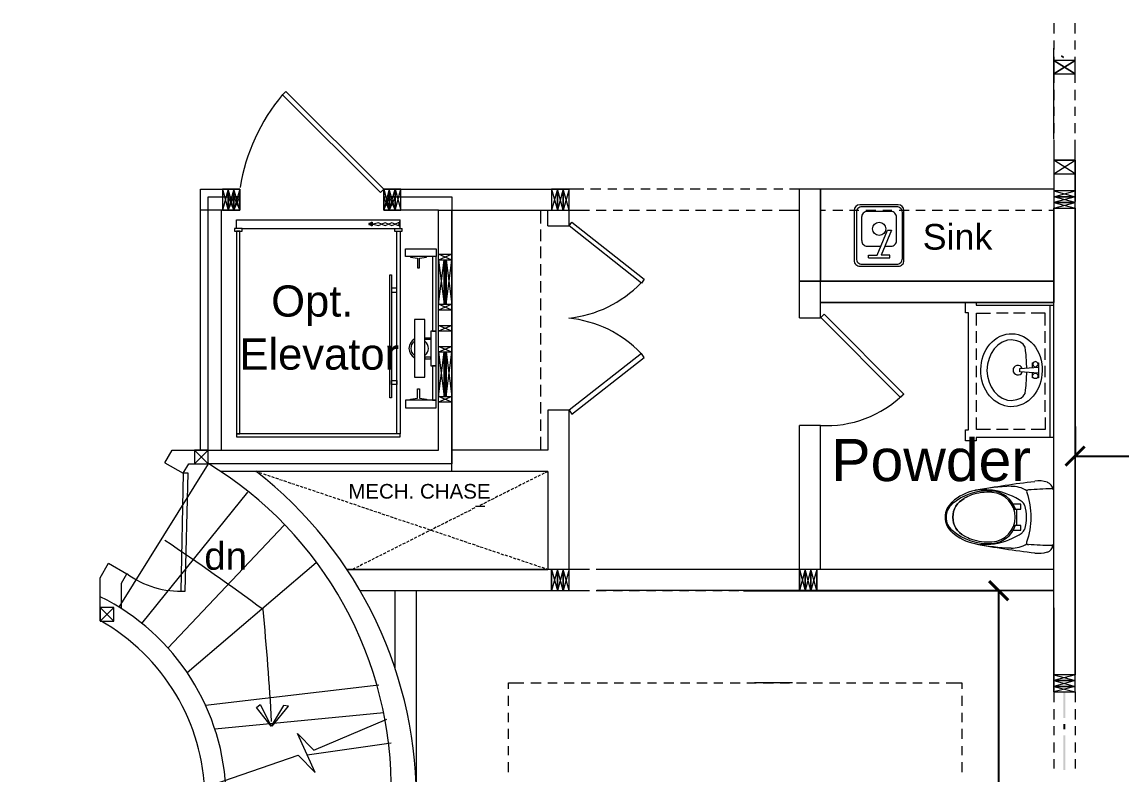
# Model space of a CAD drawing. Header units: inches. Extents: x 38 to 8673, y 1 to 7200.
# Drawn here: x 4732.7 to 5018.9, y 3630 to 3825.8 of the extents above; entities that cross this region are included whole.
import ezdxf

# ---------------------------------------------------------------- set-up
doc = ezdxf.new("R2010")
doc.units = ezdxf.units.IN
doc.header["$MEASUREMENT"] = 0
doc.layers.add('PDF_Layer 2', color=7, linetype='Continuous', true_color=0x221f1f)
doc.styles.add('PDF Arial', font='arial.ttf')
doc.styles.get("Standard").update_dxf_attribs({"font": 'arial.ttf'})
doc.dimstyles.get("Standard").update_dxf_attribs({"dimtxt": 6, "dimasz": 5, "dimexe": 0.18, "dimexo": 0.0625, "dimgap": 0.09, "dimtad": 0, "dimtih": 1, "dimtoh": 1, "dimdec": 0, "dimzin": 0, "dimdsep": 46, "dimlunit": 4, "dimtxsty": 'Standard', "dimblk": 'ARCHTICK', "dimcen": 0.09, "dimclrd": 3, "dimclre": 3, "dimclrt": 1, "dimadec": 0, "dimazin": 0, "dimtfac": 1, "dimtdec": 0, "dimtofl": 0, "dimtmove": 0, "dimatfit": 3, "dimfxl": 100, "dimtolj": 1, "dimtzin": 0, "dimarcsym": 0})

# ---------------------------------------------------------------- blocks, each defined once
blk = doc.blocks.new('_ArchTick')
at = {"color": 0, "linetype": 'ByBlock', "const_width": 0.15}
blk.add_lwpolyline([(-0.5, -0.5), (0.5, 0.5)], dxfattribs=at)
blk = doc.blocks.new('*D91')
at = {"layer": 'Defpoints', "color": 0, "transparency": 16777216}
for p in [(5006.93, 3720.58), (5251.45, 3720.58), (5251.45, 3712.79)]:
    blk.add_point(p, dxfattribs=at)
at = {"layer": 'PDF_Layer 2', "color": 3, "lineweight": -2, "transparency": 16777216}
for p, q in [((5006.93, 3720.52), (5006.93, 3712.61)), ((5251.45, 3720.52), (5251.45, 3712.61)), ((5006.93, 3712.79), (5118.74, 3712.79)), ((5251.45, 3712.79), (5139.63, 3712.79))]:
    blk.add_line(p, q, dxfattribs=at)
at = {"layer": 'PDF_Layer 2', "color": 3, "lineweight": -2, "transparency": 16777216, "xscale": 5, "yscale": 5, "zscale": 5, "rotation": 180}
blk.add_blockref('_ArchTick', (5006.93, 3712.79), dxfattribs=at)
at = {"layer": 'PDF_Layer 2', "color": 3, "lineweight": -2, "transparency": 16777216, "xscale": 5, "yscale": 5, "zscale": 5}
blk.add_blockref('_ArchTick', (5251.45, 3712.79), dxfattribs=at)
at = {"layer": 'PDF_Layer 2', "color": 1, "transparency": 16777216, "insert": (5129.19, 3712.79), "char_height": 6, "attachment_point": 5}
blk.add_mtext('\\A1;20\'-5"', dxfattribs=at)
blk = doc.blocks.new('*D92')
at = {"layer": 'Defpoints', "color": 0, "transparency": 16777216}
for p in [(4920.57, 3677.74), (4987.01, 3677.74), (4920.57, 3464.78)]:
    blk.add_point(p, dxfattribs=at)
at = {"layer": 'PDF_Layer 2', "color": 3, "lineweight": -2, "transparency": 16777216}
for p, q in [((4920.63, 3677.74), (4987.19, 3677.74)), ((4987.01, 3677.74), (4987.01, 3574.41)), ((4987.01, 3464.78), (4987.01, 3568.11)), ((4920.63, 3464.78), (4987.19, 3464.78))]:
    blk.add_line(p, q, dxfattribs=at)
at = {"layer": 'PDF_Layer 2', "color": 3, "lineweight": -2, "transparency": 16777216, "xscale": 5, "yscale": 5, "zscale": 5}
for p, rotation in [((4987.01, 3677.74), 90), ((4987.01, 3464.78), 270)]:
    blk.add_blockref('_ArchTick', p, dxfattribs=dict(at, rotation=rotation))
at = {"layer": 'PDF_Layer 2', "color": 1, "transparency": 16777216, "insert": (4987.01, 3571.26), "char_height": 6, "attachment_point": 5}
blk.add_mtext('\\A1;17\'-9"', dxfattribs=at)
blk = doc.blocks.new('*D80')
at = {"layer": 'Defpoints', "color": 0, "transparency": 16777216}
for p in [(4442.85, 4179.34), (5361.42, 4179.34), (4831.09, 3315.26)]:
    blk.add_point(p, dxfattribs=at)
at = {"layer": 'PDF_Layer 2', "color": 3, "lineweight": -2, "transparency": 16777216}
for p, q in [((4442.91, 4179.34), (5361.6, 4179.34)), ((5361.42, 4179.34), (5361.42, 3750.4)), ((5361.42, 3315.26), (5361.42, 3744.2)), ((4831.15, 3315.26), (5361.6, 3315.26))]:
    blk.add_line(p, q, dxfattribs=at)
at = {"layer": 'PDF_Layer 2', "color": 3, "lineweight": -2, "transparency": 16777216, "xscale": 5, "yscale": 5, "zscale": 5}
for p, rotation in [((5361.42, 4179.34), 90), ((5361.42, 3315.26), 270)]:
    blk.add_blockref('_ArchTick', p, dxfattribs=dict(at, rotation=rotation))
at = {"layer": 'PDF_Layer 2', "color": 1, "transparency": 16777216, "insert": (5361.42, 3747.3), "char_height": 6, "attachment_point": 5}
blk.add_mtext("\\A1;72'", dxfattribs=at)

msp = doc.modelspace()

# ---------------------------------------------------------------- linework, layer by layer
at = {"layer": 'PDF_Layer 2', "color": 18, "lineweight": 0, "true_color": 0x000000}
for points in [[(5001.41, 3825.5), (5001.41, 3822.86)], [(5006.93, 3822.86), (5006.93, 3825.5)], [(5001.41, 3821.02), (5001.41, 3818.62)], [(5006.93, 3818.62), (5006.93, 3821.02)], [(5001.41, 3795.26), (5001.41, 3819.02)], [(5001.41, 3816.78), (5001.41, 3814.14)], [(5006.93, 3814.14), (5006.93, 3816.78)], [(5001.41, 3812.38), (5001.41, 3809.98)], [(5006.93, 3809.98), (5006.93, 3812.38)], [(4826.93, 3782.3), (4826.05, 3781.42), (4800.53, 3806.86), (4801.41, 3807.74), (4826.93, 3782.3), (4828.37, 3776.78), (4826.93, 3780.3), (4826.93, 3782.3), (4875.17, 3782.3)], [(5001.41, 3808.14), (5001.41, 3805.5)], [(5006.93, 3805.5), (5006.93, 3808.14)], [(5001.41, 3803.74), (5001.41, 3801.34)], [(5006.93, 3801.34), (5006.93, 3803.74)], [(5001.41, 3799.5), (5001.41, 3796.86)], [(5006.93, 3796.86), (5006.93, 3799.5)], [(5001.41, 3795.1), (5001.41, 3789.82)], [(5006.93, 3789.82), (5006.93, 3795.1)], [(5001.41, 3790.78), (5001.41, 3752.78), (4940.61, 3752.78)], [(5001.41, 3651.34), (5006.93, 3651.34), (5006.93, 3789.82), (5006.93, 3779.1)], [(5001.41, 3789.82), (5006.93, 3789.82)], [(5006.93, 3786.3), (5001.41, 3789.82)], [(5001.41, 3786.3), (5006.93, 3789.82)], [(5006.93, 3683.74), (5006.93, 3784.78)], [(4826.93, 3780.3), (4844.61, 3780.3), (4844.61, 3710.78), (4781.17, 3710.78), (4757.97, 3673.42)], [(4769.89, 3711.02), (4774.69, 3708.3), (4776.13, 3710.78), (4781.17, 3710.78), (4781.17, 3780.3), (4789.41, 3780.3)], [(4779.17, 3714.3), (4779.17, 3782.3), (4789.41, 3782.3), (4789.41, 3776.78), (4784.61, 3776.78), (4784.61, 3714.3), (4841.17, 3714.3), (4841.17, 3776.78), (4826.93, 3776.78)], [(4784.93, 3782.3), (4786.37, 3776.78), (4787.89, 3780.3), (4787.89, 3776.78), (4786.37, 3776.78), (4786.37, 3780.3), (4787.89, 3780.3), (4789.41, 3776.78)], [(4786.37, 3780.3), (4787.89, 3776.78), (4786.37, 3782.3), (4784.93, 3776.78)], [(4789.41, 3776.78), (4787.89, 3782.3), (4786.37, 3776.78)], [(4789.41, 3782.3), (4787.89, 3776.78)], [(4826.93, 3776.78), (4828.37, 3780.3), (4828.37, 3776.78), (4826.93, 3776.78), (4826.93, 3780.3), (4828.37, 3780.3), (4829.89, 3776.78), (4831.41, 3782.3)], [(4829.89, 3776.78), (4828.37, 3782.3), (4826.93, 3776.78)], [(4829.89, 3780.3), (4828.37, 3780.3), (4828.37, 3776.78), (4829.89, 3776.78), (4829.89, 3780.3), (4828.37, 3776.78), (4829.89, 3782.3), (4831.41, 3776.78)], [(4869.65, 3772.7), (4875.17, 3772.7), (4875.17, 3782.3), (4873.65, 3776.78)], [(4870.61, 3782.3), (4872.13, 3776.78)], [(4873.65, 3776.78), (4872.13, 3782.3), (4870.61, 3776.78)], [(4875.17, 3776.78), (4873.65, 3782.3), (4872.13, 3776.78)], [(4879.01, 3782.3), (4875.17, 3782.3)], [(4883.41, 3782.3), (4880.77, 3782.3)], [(4887.65, 3782.3), (4885.25, 3782.3)], [(4892.05, 3782.3), (4889.41, 3782.3)], [(4896.29, 3782.3), (4893.89, 3782.3)], [(4900.69, 3782.3), (4898.05, 3782.3)], [(4904.93, 3782.3), (4902.53, 3782.3)], [(4909.33, 3782.3), (4906.69, 3782.3)], [(4913.57, 3782.3), (4911.17, 3782.3)], [(4917.97, 3782.3), (4915.33, 3782.3)], [(4922.21, 3782.3), (4919.81, 3782.3)], [(4926.61, 3782.3), (4923.97, 3782.3)], [(4930.85, 3782.3), (4928.45, 3782.3)], [(4935.25, 3782.3), (4932.61, 3782.3)], [(4935.17, 3748.78), (4935.17, 3782.3)], [(4935.17, 3748.78), (4940.61, 3748.78), (4940.61, 3782.3), (4940.61, 3758.3)], [(5001.41, 3782.3), (4935.17, 3782.3)], [(4939.49, 3782.3), (4937.09, 3782.3)], [(4943.89, 3782.3), (4941.25, 3782.3)], [(4948.13, 3782.3), (4945.73, 3782.3)], [(4952.53, 3782.3), (4949.89, 3782.3)], [(4956.77, 3782.3), (4954.37, 3782.3)], [(4961.17, 3782.3), (4958.53, 3782.3)], [(4965.41, 3782.3), (4963.01, 3782.3)], [(4969.81, 3782.3), (4967.17, 3782.3)], [(4974.05, 3782.3), (4971.65, 3782.3)], [(4978.45, 3782.3), (4975.81, 3782.3)], [(4982.69, 3782.3), (4980.29, 3782.3)], [(4987.09, 3782.3), (4984.45, 3782.3)], [(4991.33, 3782.3), (4988.93, 3782.3)], [(4995.73, 3782.3), (4993.09, 3782.3)], [(5001.41, 3782.3), (4997.57, 3782.3)], [(5001.41, 3777.34), (5006.93, 3778.78), (5001.41, 3780.3), (5006.93, 3781.82)], [(5001.41, 3781.82), (5006.93, 3780.3)], [(5006.93, 3780.3), (5001.41, 3778.78), (5006.93, 3777.34)], [(4960.89, 3778.22), (4950.89, 3778.22)], [(4960.49, 3777.7), (4951.45, 3777.7)], [(4789.41, 3776.78), (4779.17, 3776.78)], [(4841.17, 3714.3), (4841.17, 3776.78), (4875.17, 3776.78)], [(4844.61, 3708.78), (4844.61, 3776.78)], [(4844.61, 3714.3), (4844.61, 3775.26)], [(4867.81, 3773.34), (4867.81, 3776.78)], [(4869.65, 3772.7), (4869.65, 3776.78)], [(4875.17, 3776.78), (4880.45, 3776.78)], [(4882.21, 3776.78), (4884.85, 3776.78)], [(4886.69, 3776.78), (4889.09, 3776.78)], [(4890.85, 3776.78), (4893.49, 3776.78)], [(4895.33, 3776.78), (4897.73, 3776.78)], [(4899.49, 3776.78), (4902.13, 3776.78)], [(4903.97, 3776.78), (4906.37, 3776.78)], [(4908.13, 3776.78), (4910.77, 3776.78)], [(4912.61, 3776.78), (4915.01, 3776.78)], [(4916.77, 3776.78), (4919.41, 3776.78)], [(4921.25, 3776.78), (4923.65, 3776.78)], [(4925.41, 3776.78), (4928.05, 3776.78)], [(4929.89, 3776.78), (4935.17, 3776.78)], [(4940.61, 3776.78), (4941.97, 3776.78)], [(4943.81, 3776.78), (4946.45, 3776.78)], [(4948.21, 3776.78), (4950.61, 3776.78)], [(4949.41, 3776.7), (4949.41, 3763.66)], [(4949.97, 3776.22), (4949.97, 3764.22)], [(4951.33, 3774.98), (4951.33, 3768.9)], [(4952.45, 3776.78), (4955.09, 3776.78)], [(4958.97, 3776.46), (4952.81, 3776.46)], [(4956.85, 3776.78), (4959.25, 3776.78)], [(4960.45, 3768.9), (4960.45, 3774.98)], [(4961.09, 3776.78), (4963.73, 3776.78)], [(4961.97, 3764.22), (4961.97, 3776.22)], [(4962.37, 3763.7), (4962.37, 3776.74)], [(4965.49, 3776.78), (4967.89, 3776.78)], [(4969.73, 3776.78), (4972.37, 3776.78)], [(4974.13, 3776.78), (4976.53, 3776.78)], [(4978.37, 3776.78), (4981.01, 3776.78)], [(4982.77, 3776.78), (4985.17, 3776.78)], [(4987.01, 3776.78), (4989.65, 3776.78)], [(4991.41, 3776.78), (4993.81, 3776.78)], [(4995.65, 3776.78), (4998.29, 3776.78)], [(5000.05, 3776.78), (5001.41, 3776.78)], [(4788.61, 3772.06), (4788.61, 3774.3), (4831.17, 3774.3)], [(4790.05, 3772.06), (4829.73, 3772.06), (4831.73, 3772.06)], [(4823.89, 3773.1), (4824.13, 3773.18), (4825.57, 3772.86), (4826.37, 3773.18), (4827.25, 3772.86), (4828.13, 3773.18), (4829.01, 3772.86), (4829.89, 3773.18), (4830.69, 3772.86), (4830.93, 3773.1), (4830.93, 3773.34), (4830.69, 3773.5), (4829.89, 3773.18), (4829.01, 3773.5), (4828.13, 3773.18), (4827.25, 3773.5), (4826.37, 3773.18), (4825.57, 3773.5), (4824.13, 3773.18), (4823.89, 3773.26)], [(4829.73, 3772.06), (4829.73, 3771.34), (4831.73, 3771.34), (4831.73, 3772.06)], [(4831.17, 3772.06), (4831.17, 3774.3)], [(4867.81, 3768.78), (4867.81, 3771.82)], [(4953.17, 3764.38), (4953.17, 3765.1), (4955.41, 3765.1), (4958.05, 3771.58)], [(4959.09, 3771.58), (4956.45, 3765.1)], [(4958.05, 3771.58), (4959.09, 3771.58)], [(4867.81, 3764.3), (4867.81, 3767.34)], [(4952.85, 3767.42), (4956.37, 3767.42)], [(4957.33, 3767.42), (4959.01, 3767.42)], [(4844.61, 3763.82), (4841.17, 3763.82), (4841.17, 3765.34), (4844.61, 3765.34), (4844.61, 3763.82), (4841.17, 3765.34)], [(4844.61, 3765.34), (4841.17, 3763.82)], [(4841.17, 3752.3), (4842.61, 3763.82), (4841.17, 3763.82), (4841.17, 3752.3), (4842.61, 3752.3), (4842.61, 3763.82)], [(4841.17, 3763.82), (4842.61, 3752.3)], [(4842.85, 3763.82), (4842.85, 3752.3)], [(4843.01, 3763.82), (4843.01, 3752.3)], [(4843.17, 3752.3), (4844.61, 3763.82), (4843.17, 3763.82), (4843.17, 3752.3), (4844.61, 3752.3), (4844.61, 3763.82)], [(4843.17, 3763.82), (4844.61, 3752.3)], [(4953.17, 3764.38), (4958.69, 3764.38)], [(4958.69, 3764.38), (4958.69, 3765.1), (4956.45, 3765.1)], [(4867.81, 3759.82), (4867.81, 3762.78)], [(4950.89, 3762.22), (4960.89, 3762.22)], [(4951.45, 3762.74), (4960.49, 3762.74)], [(4867.81, 3755.34), (4867.81, 3758.3)], [(4844.61, 3750.78), (4841.17, 3750.78), (4841.17, 3752.3), (4844.61, 3752.3), (4844.61, 3750.78), (4841.17, 3752.3)], [(4844.61, 3752.3), (4841.17, 3750.78)], [(4867.81, 3750.78), (4867.81, 3753.82)], [(4940.61, 3752.78), (5001.41, 3752.78)], [(4978.37, 3752.78), (4981.17, 3752.78)], [(4979.17, 3719.58), (4979.17, 3750.06), (4978.37, 3750.06), (4978.37, 3752.78)], [(4981.17, 3752.78), (4981.17, 3752.06), (5001.41, 3752.06)], [(5000.37, 3752.06), (5000.37, 3717.58)], [(5001.41, 3677.74), (5001.41, 3752.78)], [(5006.93, 3720.22), (5006.93, 3753.02)], [(4867.81, 3746.3), (4867.81, 3749.34)], [(4981.25, 3746.78), (4981.25, 3749.98), (4984.93, 3749.98)], [(4989.49, 3749.98), (4986.45, 3749.98)], [(4993.97, 3749.98), (4990.93, 3749.98)], [(4999.17, 3746.78), (4999.17, 3749.98), (4995.49, 3749.98)], [(4844.61, 3745.34), (4841.17, 3745.34), (4841.17, 3746.78), (4844.61, 3746.78), (4844.61, 3745.34), (4841.17, 3746.78)], [(4844.61, 3746.78), (4841.17, 3745.34)], [(4867.81, 3741.82), (4867.81, 3744.78)], [(4981.25, 3742.3), (4981.25, 3745.34)], [(4994.05, 3740.3), (4993.89, 3741.18), (4993.41, 3741.9), (4992.77, 3742.38), (4992.77, 3742.46), (4991.73, 3742.78), (4990.37, 3743.02), (4989.33, 3742.94), (4987.97, 3742.46), (4986.85, 3741.66), (4985.89, 3740.7), (4985.09, 3739.5), (4984.53, 3738.22), (4984.13, 3736.7), (4983.97, 3735.1), (4984.13, 3733.58), (4984.53, 3732.06), (4985.09, 3730.78), (4985.89, 3729.58), (4986.85, 3728.62), (4987.97, 3727.82), (4989.33, 3727.34), (4990.37, 3727.26), (4991.73, 3727.5), (4992.77, 3727.82), (4993.41, 3728.38), (4993.89, 3729.1), (4994.05, 3729.9)], [(4999.17, 3742.3), (4999.17, 3745.34)], [(4844.61, 3739.82), (4841.17, 3739.82), (4841.17, 3741.34), (4844.61, 3741.34), (4844.61, 3739.82), (4841.17, 3741.34)], [(4844.61, 3741.34), (4841.17, 3739.82)], [(4867.81, 3737.34), (4867.81, 3740.3)], [(4981.25, 3737.82), (4981.25, 3740.78)], [(4994.37, 3735.74), (4994.29, 3737.1), (4994.21, 3739.1), (4994.05, 3740.3)], [(4999.17, 3737.82), (4999.17, 3740.78)], [(4841.17, 3728.3), (4842.61, 3739.82), (4841.17, 3739.82), (4841.17, 3728.3), (4842.61, 3728.3), (4842.61, 3739.82)], [(4841.17, 3739.82), (4842.61, 3728.3)], [(4842.85, 3739.82), (4842.85, 3728.3)], [(4843.01, 3739.82), (4843.01, 3728.3)], [(4843.17, 3728.3), (4844.61, 3739.82), (4843.17, 3739.82), (4843.17, 3728.3), (4844.61, 3728.3), (4844.61, 3739.82)], [(4843.17, 3739.82), (4844.61, 3728.3)], [(4867.81, 3732.78), (4867.81, 3735.82)], [(4981.25, 3733.34), (4981.25, 3736.3)], [(4994.05, 3729.9), (4994.21, 3731.18), (4994.29, 3733.1), (4994.37, 3734.54)], [(4994.37, 3734.46), (4994.37, 3734.62)], [(4995.81, 3735.82), (4995.81, 3737.1), (4996.05, 3737.1)], [(4995.81, 3733.18), (4995.81, 3734.46)], [(4997.17, 3737.1), (4997.41, 3737.1)], [(4997.41, 3737.1), (4997.41, 3733.18), (4997.17, 3733.18)], [(4999.17, 3733.34), (4999.17, 3736.3)], [(4981.25, 3728.78), (4981.25, 3731.82)], [(4996.05, 3733.18), (4995.81, 3733.18)], [(4999.17, 3728.78), (4999.17, 3731.82)], [(4867.81, 3728.3), (4867.81, 3731.34)], [(4844.61, 3726.78), (4841.17, 3726.78), (4841.17, 3728.3), (4844.61, 3728.3), (4844.61, 3726.78), (4841.17, 3728.3)], [(4844.61, 3728.3), (4841.17, 3726.78)], [(4867.81, 3723.82), (4867.81, 3726.78)], [(4981.25, 3724.3), (4981.25, 3727.34)], [(4999.17, 3724.3), (4999.17, 3727.34)], [(4869.65, 3724.7), (4869.65, 3714.3), (4844.61, 3714.3)], [(4875.17, 3710.62), (4875.17, 3724.7), (4869.65, 3724.7)], [(4867.81, 3719.34), (4867.81, 3722.3)], [(5001.41, 3677.74), (4935.17, 3677.74), (4935.17, 3720.78)], [(5001.41, 3683.26), (4940.61, 3683.26), (4940.61, 3720.78), (4935.17, 3720.78)], [(4984.93, 3719.66), (4981.25, 3719.66), (4981.25, 3722.78)], [(4999.17, 3722.78), (4999.17, 3719.66), (4995.49, 3719.66)], [(4867.81, 3714.3), (4867.81, 3717.82)], [(4978.37, 3716.78), (4978.37, 3719.58)], [(4978.37, 3719.58), (4979.17, 3719.58)], [(5001.41, 3717.58), (4981.17, 3717.58), (4981.17, 3716.78)], [(4989.49, 3719.66), (4986.45, 3719.66)], [(4993.97, 3719.66), (4990.93, 3719.66)], [(4981.17, 3716.78), (4978.37, 3716.78)], [(4769.89, 3711.02), (4771.81, 3714.3)], [(4771.81, 3714.3), (4784.61, 3714.3)], [(4781.17, 3710.78), (4777.65, 3714.3)], [(4777.65, 3710.78), (4781.17, 3714.3)], [(4869.65, 3708.78), (4784.29, 3708.78)], [(4793.65, 3708.78), (4794.13, 3708.62)], [(4820.69, 3677.74), (4875.17, 3677.74), (4875.17, 3710.62)], [(4869.01, 3708.54), (4869.65, 3708.78), (4869.65, 3683.26), (4869.17, 3683.42)], [(4794.45, 3708.54), (4795.17, 3708.3)], [(4795.57, 3708.14), (4796.29, 3707.9)], [(4796.61, 3707.82), (4797.33, 3707.58)], [(4797.65, 3707.42), (4798.37, 3707.18)], [(4798.77, 3707.1), (4799.49, 3706.86)], [(4799.81, 3706.7), (4800.53, 3706.46)], [(4800.85, 3706.38), (4801.57, 3706.14)], [(4801.97, 3705.98), (4802.69, 3705.74)], [(4863.65, 3705.82), (4863.01, 3705.5)], [(4864.69, 3706.3), (4863.97, 3705.98)], [(4865.65, 3706.78), (4865.01, 3706.46)], [(4866.69, 3707.34), (4866.05, 3707.02)], [(4867.65, 3707.82), (4867.01, 3707.5)], [(4868.69, 3708.3), (4868.05, 3707.98)], [(4763.97, 3669.18), (4791.57, 3703.42)], [(4803.01, 3705.66), (4803.73, 3705.42)], [(4804.05, 3705.26), (4804.77, 3705.02)], [(4805.17, 3704.94), (4805.89, 3704.7)], [(4806.21, 3704.62), (4806.93, 3704.38)], [(4807.25, 3704.22), (4807.97, 3703.98)], [(4808.37, 3703.9), (4809.09, 3703.66)], [(4809.41, 3703.5), (4810.13, 3703.26)], [(4810.45, 3703.18), (4811.17, 3702.94)], [(4858.61, 3703.26), (4857.97, 3702.94)], [(4859.65, 3703.82), (4859.01, 3703.42)], [(4860.69, 3704.3), (4859.97, 3703.98)], [(4861.65, 3704.78), (4861.01, 3704.46)], [(4862.69, 3705.34), (4861.97, 3704.94)], [(5001.41, 3689.53), (5001.41, 3704.17)], [(4811.57, 3702.78), (4812.29, 3702.54)], [(4812.61, 3702.46), (4813.33, 3702.22)], [(4813.65, 3702.06), (4814.37, 3701.82)], [(4814.77, 3701.74), (4815.49, 3701.5)], [(4815.81, 3701.34), (4816.53, 3701.1)], [(4816.85, 3701.02), (4817.57, 3700.78)], [(4817.97, 3700.62), (4818.69, 3700.38)], [(4819.01, 3700.3), (4819.73, 3700.06)], [(4852.61, 3700.22), (4851.97, 3699.9)], [(4853.65, 3700.78), (4852.93, 3700.38)], [(4854.61, 3701.26), (4853.97, 3700.94)], [(4855.65, 3701.74), (4854.93, 3701.42)], [(4856.61, 3702.3), (4855.97, 3701.9)], [(4857.65, 3702.78), (4856.93, 3702.46)], [(4991.09, 3698.97), (4992.77, 3698.97), (4992.77, 3700.25), (4990.93, 3700.25)], [(4820.05, 3699.9), (4820.77, 3699.66)], [(4821.17, 3699.58), (4821.89, 3699.34)], [(4822.21, 3699.18), (4822.93, 3698.94)], [(4823.25, 3698.86), (4823.97, 3698.62)], [(4824.37, 3698.46), (4825.09, 3698.22)], [(4825.41, 3698.14), (4826.13, 3697.9)], [(4826.45, 3697.74), (4827.17, 3697.5)], [(4827.57, 3697.42), (4828.29, 3697.18)], [(4847.57, 3697.74), (4846.93, 3697.42)], [(4848.61, 3698.22), (4847.89, 3697.9)], [(4849.57, 3698.7), (4848.93, 3698.38)], [(4850.61, 3699.26), (4849.89, 3698.94)], [(4850.8, 3699.74), (4853.27, 3699.74)], [(4991.65, 3698.97), (4991.65, 3694.73)], [(4801.01, 3694.78), (4770.69, 3662.78)], [(4828.61, 3697.02), (4829.33, 3696.78)], [(4829.65, 3696.7), (4830.37, 3696.46)], [(4830.77, 3696.3), (4831.49, 3696.06)], [(4831.81, 3695.98), (4832.53, 3695.74)], [(4832.85, 3695.66), (4833.57, 3695.42)], [(4833.97, 3695.26), (4834.69, 3695.02)], [(4835.01, 3694.94), (4835.73, 3694.7)], [(4836.05, 3694.54), (4836.77, 3694.3)], [(4841.57, 3694.7), (4840.85, 3694.38)], [(4842.53, 3695.18), (4841.89, 3694.86)], [(4843.57, 3695.74), (4842.93, 3695.34)], [(4844.53, 3696.22), (4843.89, 3695.9)], [(4845.57, 3696.7), (4844.93, 3696.38)], [(4846.61, 3697.18), (4845.89, 3696.86)], [(4990.93, 3693.45), (4992.77, 3693.45), (4992.77, 3694.73), (4991.09, 3694.73)], [(4835.49, 3691.66), (4834.85, 3691.34)], [(4836.53, 3692.14), (4835.89, 3691.82)], [(4837.57, 3692.7), (4836.85, 3692.3)], [(4837.17, 3694.22), (4837.89, 3693.98)], [(4838.53, 3693.18), (4837.89, 3692.86)], [(4838.21, 3693.82), (4838.93, 3693.58)], [(4839.57, 3693.66), (4838.85, 3693.34)], [(4839.25, 3693.5), (4839.97, 3693.26)], [(4840.53, 3694.22), (4839.89, 3693.82)], [(4840.37, 3693.1), (4841.09, 3692.86)], [(4841.41, 3692.78), (4842.13, 3692.54)], [(4842.45, 3692.38), (4843.17, 3692.14)], [(4843.57, 3692.06), (4844.29, 3691.82)], [(4844.61, 3691.66), (4845.33, 3691.42)], [(4830.53, 3689.1), (4829.81, 3688.78)], [(4831.49, 3689.66), (4830.85, 3689.34)], [(4832.53, 3690.14), (4831.81, 3689.82)], [(4833.49, 3690.62), (4832.85, 3690.3)], [(4834.53, 3691.18), (4833.81, 3690.78)], [(4845.65, 3691.34), (4846.37, 3691.1)], [(4846.77, 3690.94), (4847.49, 3690.7)], [(4847.81, 3690.62), (4848.53, 3690.38)], [(4848.85, 3690.22), (4849.57, 3689.98)], [(4849.97, 3689.9), (4850.69, 3689.66)], [(4851.01, 3689.5), (4851.73, 3689.26)], [(4852.05, 3689.18), (4852.77, 3688.94)], [(4853.17, 3688.78), (4853.89, 3688.54)], [(4824.45, 3686.14), (4823.81, 3685.74)], [(4825.49, 3686.62), (4824.77, 3686.3)], [(4826.45, 3687.1), (4825.81, 3686.78)], [(4827.49, 3687.58), (4826.77, 3687.26)], [(4828.45, 3688.14), (4827.81, 3687.82)], [(4829.49, 3688.62), (4828.85, 3688.3)], [(4854.21, 3688.46), (4854.93, 3688.22)], [(4855.25, 3688.06), (4855.97, 3687.82)], [(4856.37, 3687.74), (4857.09, 3687.5)], [(4857.41, 3687.34), (4858.13, 3687.1)], [(4858.45, 3687.02), (4859.17, 3686.78)], [(4859.57, 3686.7), (4860.29, 3686.46)], [(4860.61, 3686.3), (4861.33, 3686.06)], [(4861.65, 3685.98), (4862.37, 3685.74)], [(4753.09, 3681.1), (4755.25, 3684.86), (4760.05, 3682.14)], [(4775.73, 3656.38), (4809.33, 3685.02)], [(4817.34, 3683.26), (4869.65, 3683.26)], [(4820.77, 3677.74), (4870.61, 3677.74), (4870.61, 3683.26), (4817.34, 3683.26)], [(4819.41, 3683.58), (4818.85, 3683.26)], [(4820.45, 3684.06), (4819.81, 3683.74)], [(4821.41, 3684.62), (4820.77, 3684.22)], [(4822.45, 3685.1), (4821.81, 3684.78)], [(4823.49, 3685.58), (4822.77, 3685.26)], [(4862.77, 3685.58), (4863.49, 3685.34)], [(4863.81, 3685.26), (4864.53, 3685.02)], [(4864.85, 3684.86), (4865.57, 3684.62)], [(4865.97, 3684.54), (4866.69, 3684.3)], [(4867.01, 3684.14), (4867.73, 3683.9)], [(4868.05, 3683.82), (4868.77, 3683.58)], [(4870.61, 3683.26), (4872.13, 3677.74)], [(4873.65, 3677.74), (4872.13, 3683.26), (4870.61, 3677.74)], [(4875.17, 3677.74), (4873.65, 3683.26), (4872.13, 3677.74)], [(4875.17, 3683.26), (4873.65, 3677.74)], [(4875.17, 3677.74), (4875.17, 3683.26)], [(4880.45, 3683.26), (4875.17, 3683.26)], [(4884.85, 3683.26), (4882.21, 3683.26)], [(4901.17, 3683.26), (4882.37, 3683.26)], [(4930.61, 3683.26), (4882.37, 3683.26)], [(4889.09, 3683.26), (4886.69, 3683.26)], [(4893.49, 3683.26), (4890.85, 3683.26)], [(4897.73, 3683.26), (4895.33, 3683.26)], [(4902.13, 3683.26), (4899.49, 3683.26)], [(4906.37, 3683.26), (4903.97, 3683.26)], [(4910.77, 3683.26), (4908.13, 3683.26)], [(4915.01, 3683.26), (4912.61, 3683.26)], [(4919.41, 3683.26), (4916.77, 3683.26)], [(4923.65, 3683.26), (4921.25, 3683.26)], [(4928.05, 3683.26), (4925.41, 3683.26)], [(4935.17, 3683.26), (4929.89, 3683.26)], [(4935.17, 3683.26), (4936.61, 3677.74)], [(4938.13, 3677.74), (4936.61, 3683.26), (4935.17, 3677.74)], [(4939.65, 3677.74), (4938.13, 3683.26), (4936.61, 3677.74)], [(4939.65, 3683.26), (4938.13, 3677.74)], [(4753.09, 3669.9), (4753.09, 3681.1)], [(4758.61, 3673.02), (4758.61, 3679.66), (4760.05, 3682.14)], [(4829.89, 3657.42), (4829.89, 3677.74)], [(4835.41, 3615.18), (4835.41, 3677.74)], [(4875.17, 3677.74), (4880.45, 3677.74)], [(4882.21, 3677.74), (4884.85, 3677.74)], [(4930.61, 3677.74), (4882.37, 3677.74)], [(4895.49, 3677.74), (4882.37, 3677.74)], [(4886.69, 3677.74), (4889.09, 3677.74)], [(4890.85, 3677.74), (4893.49, 3677.74)], [(4895.33, 3677.74), (4897.73, 3677.74)], [(4899.49, 3677.74), (4902.13, 3677.74)], [(4903.97, 3677.74), (4906.37, 3677.74)], [(4908.13, 3677.74), (4910.77, 3677.74)], [(4912.61, 3677.74), (4915.01, 3677.74)], [(4916.77, 3677.74), (4919.41, 3677.74)], [(4921.25, 3677.74), (4923.65, 3677.74)], [(4934.61, 3677.74), (4923.49, 3677.74)], [(4925.41, 3677.74), (4928.05, 3677.74)], [(4929.89, 3677.74), (4935.17, 3677.74)], [(5006.93, 3655.82), (5001.41, 3654.3), (5006.93, 3652.78), (5001.41, 3651.34), (5001.41, 3677.74)], [(4756.61, 3669.82), (4753.09, 3673.34)], [(4753.09, 3669.82), (4756.61, 3673.34)], [(5001.41, 3673.26), (5001.41, 3655.82), (5006.93, 3654.3)], [(4825.64, 3653.11), (4780.54, 3647.84)], [(4859.41, 3652.14), (4859.41, 3653.74), (4863.41, 3653.74)], [(4865.25, 3653.74), (4867.89, 3653.74)], [(4869.65, 3653.74), (4872.05, 3653.74)], [(4873.89, 3653.74), (4876.53, 3653.74)], [(4878.29, 3653.74), (4880.69, 3653.74)], [(4882.53, 3653.74), (4885.17, 3653.74)], [(4886.93, 3653.74), (4889.33, 3653.74)], [(4891.17, 3653.74), (4893.81, 3653.74)], [(4895.57, 3653.74), (4897.97, 3653.74)], [(4899.81, 3653.74), (4902.45, 3653.74)], [(4904.21, 3653.74), (4906.61, 3653.74)], [(4908.45, 3653.74), (4911.09, 3653.74)], [(4912.85, 3653.74), (4915.25, 3653.74)], [(4917.09, 3653.74), (4919.73, 3653.74)], [(4921.49, 3653.74), (4923.89, 3653.74)], [(4933.33, 3653.74), (4923.49, 3653.74)], [(4925.73, 3653.74), (4928.37, 3653.74)], [(4930.13, 3653.74), (4932.53, 3653.74)], [(4934.37, 3653.74), (4937.01, 3653.74)], [(4938.77, 3653.74), (4941.17, 3653.74)], [(4943.01, 3653.74), (4945.65, 3653.74)], [(4947.41, 3653.74), (4949.81, 3653.74)], [(4951.65, 3653.74), (4954.29, 3653.74)], [(4956.05, 3653.74), (4958.45, 3653.74)], [(4960.29, 3653.74), (4962.93, 3653.74)], [(4964.69, 3653.74), (4967.09, 3653.74)], [(4968.93, 3653.74), (4971.57, 3653.74)], [(4973.33, 3653.74), (4977.41, 3653.74)], [(4977.41, 3653.74), (4977.41, 3652.14)], [(5006.93, 3654.3), (5001.41, 3652.78), (5006.93, 3651.34)], [(4859.41, 3647.74), (4859.41, 3650.38)], [(4977.41, 3650.38), (4977.41, 3647.74)], [(5001.41, 3651.34), (5001.41, 3648.7)], [(5006.93, 3651.34), (5006.93, 3648.7)], [(4782.93, 3641.75), (4826.94, 3645.99)], [(4793.77, 3647.29), (4794.75, 3648.09), (4797.59, 3642.41)], [(4797.59, 3642.41), (4793.77, 3647.29)], [(4800.83, 3647.84), (4797.59, 3642.41)], [(4797.89, 3642.41), (4802.12, 3647.68)], [(4802.11, 3647.68), (4800.83, 3647.84)], [(4859.41, 3643.5), (4859.41, 3645.9)], [(4977.41, 3645.9), (4977.41, 3643.5)], [(5001.41, 3646.86), (5001.41, 3644.22)], [(5006.93, 3646.86), (5006.93, 3644.22)], [(4804.61, 3634.86), (4809.09, 3630.38), (4804.45, 3640.54), (4808.69, 3636.22), (4827.73, 3644.3)], [(4859.41, 3639.1), (4859.41, 3641.74)], [(4977.41, 3641.74), (4977.41, 3639.1)], [(5001.41, 3642.46), (5001.41, 3640.06)], [(5006.93, 3642.46), (5006.93, 3640.06)], [(4807.01, 3634.94), (4828.85, 3638.14)], [(4859.41, 3634.86), (4859.41, 3637.26)], [(4977.41, 3637.26), (4977.41, 3634.86)], [(5001.41, 3638.22), (5001.41, 3635.58)], [(5006.93, 3638.22), (5006.93, 3635.58)], [(4780.29, 3626.46), (4804.61, 3634.86)], [(4859.41, 3630.46), (4859.41, 3633.1)], [(4977.41, 3633.1), (4977.41, 3630.46)], [(5001.41, 3633.82), (5001.41, 3631.42)], [(5006.93, 3633.82), (5006.93, 3631.42)]]:
    msp.add_lwpolyline(points, dxfattribs=at)
for points in [[(5001.41, 3815.82), (5006.93, 3812.3)], [(5006.93, 3815.82), (5001.41, 3812.3)], [(5001.41, 3812.3), (5006.93, 3812.3), (5006.93, 3815.82), (5001.41, 3815.82)], [(5001.41, 3812.3), (5006.93, 3812.3), (5006.93, 3815.82), (5001.41, 3815.82)], [(5003.41, 3817.02), (5003.89, 3816.54)], [(5001.41, 3786.3), (5006.93, 3786.3), (5006.93, 3789.82), (5001.41, 3789.82)], [(4786.37, 3782.3), (4784.93, 3782.3), (4784.93, 3776.78), (4786.37, 3776.78)], [(4787.89, 3782.3), (4786.37, 3782.3), (4786.37, 3776.78), (4787.89, 3776.78)], [(4789.41, 3782.3), (4787.89, 3782.3), (4787.89, 3776.78), (4789.41, 3776.78)], [(4789.41, 3780.3), (4787.89, 3780.3), (4787.89, 3776.78), (4789.41, 3776.78), (4787.89, 3776.78)], [(4828.37, 3782.3), (4826.93, 3782.3), (4826.93, 3776.78), (4828.37, 3776.78)], [(4829.89, 3782.3), (4828.37, 3782.3), (4828.37, 3776.78), (4829.89, 3776.78)], [(4831.41, 3782.3), (4829.89, 3782.3), (4829.89, 3776.78), (4831.41, 3776.78)], [(4872.13, 3782.3), (4870.61, 3782.3), (4870.61, 3776.78), (4872.13, 3776.78)], [(4873.65, 3782.3), (4872.13, 3782.3), (4872.13, 3776.78), (4873.65, 3776.78)], [(4875.17, 3782.3), (4873.65, 3782.3), (4873.65, 3776.78), (4875.17, 3776.78)], [(5001.41, 3780.3), (5006.93, 3780.3), (5006.93, 3781.82), (5001.41, 3781.82)], [(5001.41, 3778.78), (5006.93, 3778.78), (5006.93, 3780.3), (5001.41, 3780.3)], [(5001.41, 3777.34), (5006.93, 3777.34), (5006.93, 3778.78), (5001.41, 3778.78)], [(5006.93, 3655.82), (5001.41, 3655.82), (5001.41, 3777.34), (5006.93, 3777.34)], [(4790.05, 3772.06), (4788.05, 3772.06), (4788.05, 3771.34), (4790.05, 3771.34)], [(4823.65, 3773.34), (4823.01, 3773.34), (4823.01, 3773.1), (4823.65, 3773.1)], [(4823.65, 3773.66), (4823.89, 3773.66), (4823.89, 3772.7), (4823.65, 3772.7)], [(4831.17, 3773.66), (4830.93, 3773.66), (4830.93, 3772.7), (4831.17, 3772.7)], [(4894.05, 3757.82), (4875.17, 3772.7), (4875.89, 3773.66), (4894.77, 3758.86)], [(4788.61, 3718.54), (4789.41, 3718.54), (4789.41, 3771.34), (4788.61, 3771.34)], [(4831.17, 3718.54), (4830.37, 3718.54), (4830.37, 3771.34), (4831.17, 3771.34)], [(4840.61, 3764.78), (4832.61, 3764.78), (4832.61, 3766.78), (4840.61, 3766.78)], [(4833.89, 3764.78), (4833.89, 3764.54), (4835.73, 3764.3), (4835.73, 3761.82), (4836.21, 3761.82), (4836.21, 3764.3), (4838.05, 3764.54), (4838.05, 3764.78)], [(4840.61, 3764.78), (4839.65, 3764.78), (4839.65, 3745.34), (4840.61, 3745.34)], [(4842.61, 3763.82), (4843.17, 3763.82), (4843.17, 3752.3), (4842.61, 3752.3)], [(4828.53, 3759.98), (4828.93, 3759.98), (4828.93, 3727.9), (4828.53, 3727.9)], [(4935.17, 3758.3), (5001.41, 3758.3)], [(4828.93, 3755.42), (4830.37, 3755.42), (4830.37, 3756.46), (4828.93, 3756.46)], [(4940.69, 3748.86), (4961.49, 3728.06), (4962.37, 3728.94), (4941.57, 3749.74)], [(4834.93, 3733.34), (4837.65, 3733.34), (4837.65, 3748.3), (4834.93, 3748.3)], [(4839.17, 3743.1), (4837.65, 3743.1), (4837.65, 3743.58), (4839.17, 3743.58)], [(4839.17, 3736.3), (4840.61, 3736.3), (4840.61, 3745.34), (4839.17, 3745.34)], [(4839.17, 3738.54), (4837.65, 3738.54), (4837.65, 3738.06), (4839.17, 3738.06)], [(4842.61, 3739.82), (4843.17, 3739.82), (4843.17, 3728.3), (4842.61, 3728.3)], [(4894.05, 3739.5), (4875.17, 3724.7), (4875.89, 3723.66), (4894.77, 3738.46)], [(4996.61, 3735.98), (4996.93, 3736.06), (4997.17, 3736.38), (4997.33, 3736.7), (4997.17, 3737.02), (4996.93, 3737.26), (4996.61, 3737.42), (4996.29, 3737.26), (4995.97, 3737.02), (4995.89, 3736.7), (4995.97, 3736.38), (4996.29, 3736.06)], [(4840.61, 3736.3), (4839.65, 3736.3), (4839.65, 3727.34), (4840.61, 3727.34)], [(4992.53, 3734.7), (4992.53, 3735.58), (4997.41, 3735.9), (4997.41, 3734.38)], [(4828.93, 3732.46), (4830.37, 3732.46), (4830.37, 3731.42), (4828.93, 3731.42)], [(4833.89, 3727.34), (4833.89, 3727.58), (4835.73, 3727.82), (4835.73, 3730.3), (4836.21, 3730.3), (4836.21, 3727.82), (4838.05, 3727.58), (4838.05, 3727.34)], [(4840.61, 3727.34), (4832.61, 3727.34), (4832.61, 3725.34), (4840.61, 3725.34)], [(4788.61, 3717.82), (4831.17, 3717.82), (4831.17, 3718.54), (4788.61, 3718.54)], [(4777.65, 3710.78), (4781.17, 3710.78), (4781.17, 3714.3), (4777.65, 3714.3)], [(4774.69, 3708.3), (4774.05, 3677.58), (4775.25, 3677.58), (4775.97, 3708.3)], [(4872.13, 3683.26), (4870.61, 3683.26), (4870.61, 3677.74), (4872.13, 3677.74)], [(4873.65, 3683.26), (4872.13, 3683.26), (4872.13, 3677.74), (4873.65, 3677.74)], [(4875.17, 3683.26), (4873.65, 3683.26), (4873.65, 3677.74), (4875.17, 3677.74)], [(4936.61, 3683.26), (4935.17, 3683.26), (4935.17, 3677.74), (4936.61, 3677.74)], [(4938.13, 3683.26), (4936.61, 3683.26), (4936.61, 3677.74), (4938.13, 3677.74)], [(4939.65, 3683.26), (4938.13, 3683.26), (4938.13, 3677.74), (4939.65, 3677.74)], [(4939.65, 3677.74), (5001.41, 3677.74), (5001.41, 3683.26), (4939.65, 3683.26)], [(4753.09, 3669.82), (4756.61, 3669.82), (4756.61, 3673.34), (4753.09, 3673.34)], [(5001.41, 3654.3), (5006.93, 3654.3), (5006.93, 3655.82), (5001.41, 3655.82)], [(5001.41, 3652.78), (5006.93, 3652.78), (5006.93, 3654.3), (5001.41, 3654.3)], [(5001.41, 3651.34), (5006.93, 3651.34), (5006.93, 3652.78), (5001.41, 3652.78)]]:
    msp.add_lwpolyline(points, close=True, dxfattribs=at)
for points in [[(4893.93, 3739.53, 0.176725), (4875.07, 3748.7, 0.176752), (4893.93, 3757.87)], [(4837.67, 3739.04, 0.22796), (4838.53, 3740.82, 0.22807), (4837.67, 3742.6)], [(4990.28, 3704.93, 0.03917), (4981.08, 3703.87, -0.019565), (4996.41, 3706.19)], [(4978.07, 3691.98, -0.611421), (4978.07, 3701.73, 0.611421), (4978.07, 3691.98, 0.021355), (4979.92, 3691.12, 0.095079), (4985.29, 3690.43, 0.940511), (4985.28, 3703.28)], [(4985.29, 3703.34, 0.095078), (4979.92, 3702.65, 0.020703), (4978.07, 3701.8)], [(4993.17, 3700.88, 0.098429), (4985.92, 3703.81, 0.031586), (4982.04, 3704)], [(4994.77, 3704.01, 0.489327), (4994.34, 3703.32, -0.165842), (4994.32, 3690.37, 0.490637), (4994.78, 3689.68)], [(4974.9, 3693.48, 0.192666), (4985.31, 3690.02, 0.308862), (4991.4, 3694.75)], [(4974.9, 3692.97, 0.130138), (4980.83, 3689.97, 0.019857), (4996.43, 3687.58)], [(4797.71, 3643.62, 0.011626), (4795.49, 3672.81, 0.012468), (4769.9, 3690.8)], [(4780.37, 3590.22), (4780.37, 3624.38, 0.265574), (4753.08, 3669.93)]]:
    msp.add_lwpolyline(points, format="xyb", dxfattribs=at)
for centre, radius in [((4955.93, 3771.94), 1.72), ((4996.57, 3733.63), 0.694)]:
    msp.add_circle(centre, radius, dxfattribs=at)
for centre, radius, start, end in [((4839.29, 3774.58), 50.44, 140.1595, 170.7157), ((4950.89, 3776.74), 1.48, 90.0392, 179.9866), ((4951.45, 3776.22), 1.48, 90.0117, 180.0399), ((4960.49, 3776.22), 1.48, 359.9876, 90.0124), ((4960.89, 3776.74), 1.48, 359.9969, 89.9773), ((4952.81, 3774.98), 1.48, 89.9656, 180.0086), ((4958.97, 3774.98), 1.48, 359.9914, 90.0344), ((4952.85, 3768.9), 1.48, 180.0079, 270.0179), ((4958.97, 3768.9), 1.48, 269.9821, 359.9921), ((4950.89, 3763.7), 1.48, 179.9914, 270.0344), ((4951.45, 3764.22), 1.48, 179.9638, 270.0104), ((4960.49, 3764.22), 1.48, 269.9821, 359.9921), ((4960.89, 3763.7), 1.48, 270.0062, 0.0196), ((4836.25, 3740.82), 2.76, 120.0027, 240.0006), ((4836.24, 3740.82), 2.28, 128.6522, 231.312), ((4992.01, 3735.14), 1.24, 22.5846, 338.2657), ((4942.17, 3749.38), 28.68, 266.7946, 314.5899), ((4729.71, 3626.08), 99.19, 359.0163, 58.778), ((4726.89, 3623.3), 108.52, 358.6923, 52.0574), ((4997.37, 3698.29), 8.04, 73.0494, 96.7586), ((4999.13, 3703.97), 2.04, 3.0223, 73.0138), ((4983.53, 3691.1), 12.99, 101.9636, 131.6287), ((4984.41, 3689.01), 14.76, 86.488, 130.1154), ((4983.65, 3690.53), 13.61, 100.8203, 102.0113), ((4984.89, 3696.84), 6.84, 17.8496, 86.4838), ((4990.57, 3697.88), 7, 56.9433, 92.6402), ((5002.27, 3603.37), 100.88, 90.8194, 94.2722), ((5000.89, 3704.05), 0.281, 0.038, 90.6317), ((5001.13, 3704.21), 0.283, 0.1727, 102.6211), ((4978.33, 3696.85), 5.24, 131.5914, 228.4068), ((4977.77, 3696.84), 4.44, 130.1142, 229.8838), ((4992.32, 3699.64), 1.48, 15.2314, 56.6735), ((4982.27, 3696.85), 12.02, 344.7909, 15.2091), ((4982.17, 3709.56), 20.03, 280.7977, 303.297), ((4992.33, 3694.13), 1.48, 303.3576, 344.7376), ((4992.4, 3747.89), 59.08, 258.9641, 267.9461), ((4982.49, 3720.97), 31.2, 269.1726, 276.3581), ((4990.57, 3695.81), 7, 267.3811, 303.062), ((5002.25, 3789.86), 100.33, 265.7185, 269.1911), ((4999.13, 3689.72), 2.04, 286.9451, 357.0188), ((5000.89, 3689.73), 0.281, 269.2267, 359.962), ((5001.13, 3689.57), 0.281, 257.2977, 359.7533), ((4997.37, 3695.5), 8.05, 263.257, 286.935), ((4773.93, 3700.98), 23.4, 233.4862, 273.2381), ((4726.89, 3623.3), 59, 1.1752, 63.6322)]:
    msp.add_arc(centre, radius, start, end, dxfattribs=at)
msp.add_ellipse((4990.37, 3735.14), major_axis=(0.03, 9.51), ratio=0.840468, start_param=3.523989, end_param=9.807174, dxfattribs=at)
at = {"layer": 'PDF_Layer 2', "color": 18, "lineweight": 0, "true_color": 0x000000, "transparency": 33554559}
for points in [[(5004.37, 3651.34), (5003.89, 3651.34), (5004.37, 3644.54)], [(5003.89, 3651.34), (5004.37, 3644.54), (5003.89, 3644.54)], [(5004.37, 3643.02), (5003.89, 3643.02), (5004.37, 3641.58)], [(5003.89, 3643.02), (5004.37, 3641.58), (5003.89, 3641.58)], [(5004.37, 3640.06), (5003.89, 3640.06), (5004.37, 3631.02)], [(5003.89, 3640.06), (5004.37, 3631.02), (5003.89, 3631.02)]]:
    msp.add_solid(points, dxfattribs=at)

# ---------------------------------------------------------------- texts
at = {"layer": 'PDF_Layer 2', "color": 18, "lineweight": 0, "true_color": 0x000000, "attachment_point": 7, "style": 'PDF Arial'}
for s, insert, char_height in [('Sink', (4967.24, 3766.44), 6.681), ('Opt.', (4797.61, 3746.65), 8.113), ('Elevator', (4789.33, 3735.17), 8.113), ('Powder', (4943.45, 3706.1), 10.976), ('MECH. CHASE', (4817.69, 3701.64), 3.8177), ('dn', (4780.2, 3683.07), 7.158)]:
    msp.add_mtext(s, dxfattribs=dict(at, insert=insert, char_height=char_height))

# ---------------------------------------------------------------- dimensions: what is measured, and where the dimension line sits
at = {"layer": 'PDF_Layer 2', "color": 18, "true_color": 0x000000}
for base, p1, p2, picture, middle in [((5361.42, 4179.34), (4831.09, 3315.26), (4442.85, 4179.34), '*D80', (5361.42, 3747.3)), ((4987.01, 3677.74), (4920.57, 3464.78), (4920.57, 3677.74), '*D92', (4987.01, 3571.26))]:
    dim = msp.add_linear_dim(base=base, p1=p1, p2=p2, angle=90, dimstyle='Standard', dxfattribs=at)
    dim.commit()
    dim.dimension.update_dxf_attribs({"geometry": picture, "text_midpoint": middle})
dim = msp.add_linear_dim(base=(5251.45, 3712.79), p1=(5006.93, 3720.58), p2=(5251.45, 3720.58), dimstyle='Standard', dxfattribs=at)
dim.commit()
dim.dimension.update_dxf_attribs({"geometry": '*D91', "text_midpoint": (5129.19, 3712.79)})

doc.saveas('drawing.dxf')
